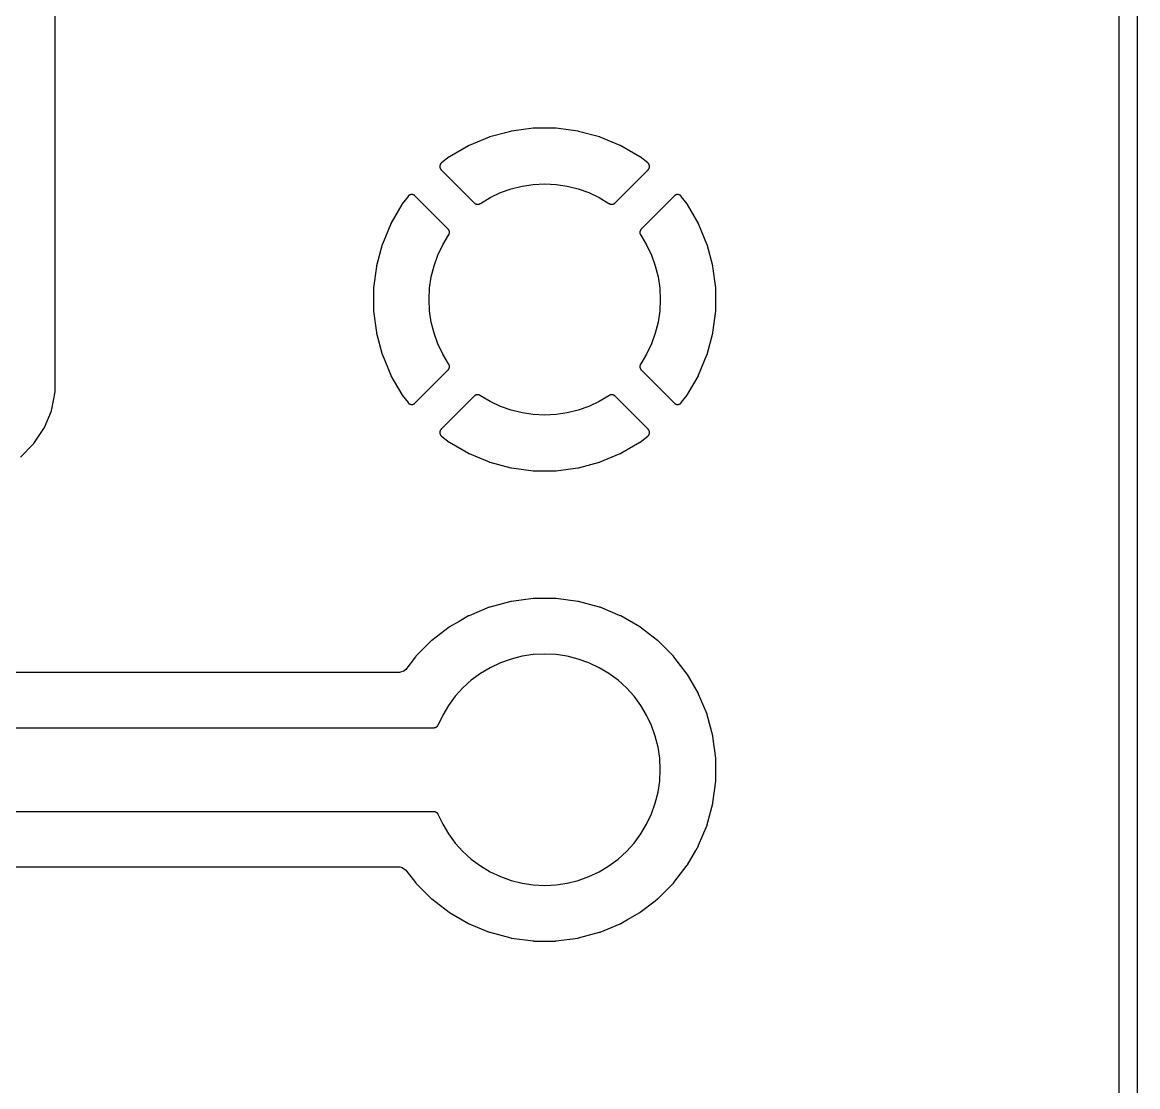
# Model space of a CAD drawing. Header units: metres. Extents: x 46.2 to 140.4, y -137.6 to -43.4.
# Drawn here: x 128.39 to 140.45, y -105.48 to -93.99 of the extents above; entities that cross this region are included whole.
import ezdxf

# ---------------------------------------------------------------- set-up
doc = ezdxf.new("R2010")
doc.units = ezdxf.units.M

msp = doc.modelspace()

# ---------------------------------------------------------------- linework, layer by layer
for points in [[(140.449, -137.599), (140.449, -43.401)], [(140.249, -43.632), (140.236, -43.586), (140.204, -43.558), (140.17, -43.551), (46.432, -43.551), (46.386, -43.564), (46.358, -43.596), (46.351, -43.63), (46.351, -137.368), (46.364, -137.414), (46.396, -137.442), (46.43, -137.449), (140.168, -137.449), (140.214, -137.436), (140.242, -137.404), (140.249, -137.37), (140.249, -43.632)], [(128.373, -98.682), (128.512, -98.543), (128.513, -98.542), (128.514, -98.541), (128.515, -98.54), (128.516, -98.539), (128.517, -98.539), (128.517, -98.538), (128.518, -98.537), (128.519, -98.536), (128.628, -98.372), (128.629, -98.371), (128.63, -98.37), (128.63, -98.369), (128.631, -98.368), (128.631, -98.368), (128.631, -98.366), (128.632, -98.365), (128.632, -98.364), (128.633, -98.363), (128.708, -98.181), (128.709, -98.18), (128.709, -98.179), (128.71, -98.178), (128.71, -98.176), (128.71, -98.175), (128.711, -98.174), (128.711, -98.173), (128.711, -98.172), (128.711, -98.172), (128.712, -98.165), (128.712, -98.165), (128.731, -98.07), (128.75, -97.978), (128.75, -97.977), (128.75, -97.976), (128.75, -97.975), (128.75, -97.973), (128.75, -97.972), (128.75, -97.971), (128.75, -97.97), (128.751, -97.969), (128.751, -92.801)], [(133.007, -95.44), (132.926, -95.503), (132.925, -95.504), (132.924, -95.505), (132.923, -95.505), (132.922, -95.506), (132.921, -95.507), (132.92, -95.508), (132.919, -95.509), (132.918, -95.51), (132.918, -95.511), (132.917, -95.512), (132.916, -95.513), (132.915, -95.514), (132.915, -95.515), (132.914, -95.516), (132.913, -95.517), (132.913, -95.518), (132.912, -95.519), (132.911, -95.521), (132.911, -95.522), (132.91, -95.523), (132.91, -95.524), (132.909, -95.525), (132.909, -95.526), (132.909, -95.528), (132.908, -95.529), (132.908, -95.53), (132.908, -95.531), (132.907, -95.533), (132.907, -95.534), (132.907, -95.535), (132.907, -95.536), (132.907, -95.538), (132.906, -95.539), (132.906, -95.54), (132.906, -95.541), (132.906, -95.543), (132.906, -95.544), (132.906, -95.545), (132.906, -95.546), (132.907, -95.548), (132.907, -95.549), (132.907, -95.55), (132.907, -95.551), (132.907, -95.552), (132.907, -95.554), (132.908, -95.555), (132.908, -95.556), (132.908, -95.557), (132.909, -95.558), (132.909, -95.56), (132.91, -95.561), (132.91, -95.562), (132.911, -95.563), (132.911, -95.564), (132.912, -95.565), (132.912, -95.566), (132.913, -95.567), (132.913, -95.568), (132.914, -95.569), (132.915, -95.57), (132.915, -95.572), (132.916, -95.573), (132.917, -95.573), (132.918, -95.574), (132.918, -95.575), (132.919, -95.576), (132.92, -95.577), (132.921, -95.578), (133.279, -95.937), (133.28, -95.937), (133.281, -95.938), (133.282, -95.939), (133.283, -95.94), (133.284, -95.941), (133.285, -95.941), (133.286, -95.942), (133.287, -95.943), (133.288, -95.944), (133.289, -95.944), (133.29, -95.945), (133.291, -95.945), (133.292, -95.946), (133.293, -95.946), (133.295, -95.947), (133.296, -95.947), (133.297, -95.948), (133.298, -95.948), (133.299, -95.949), (133.3, -95.949), (133.301, -95.949), (133.303, -95.95), (133.304, -95.95), (133.305, -95.95), (133.306, -95.951), (133.307, -95.951), (133.309, -95.951), (133.31, -95.951), (133.311, -95.951), (133.312, -95.951), (133.314, -95.951), (133.315, -95.951), (133.316, -95.951), (133.317, -95.951), (133.319, -95.951), (133.32, -95.951), (133.321, -95.951), (133.323, -95.951), (133.324, -95.95), (133.325, -95.95), (133.327, -95.95), (133.328, -95.95), (133.329, -95.949), (133.331, -95.949), (133.332, -95.948), (133.333, -95.948), (133.334, -95.947), (133.335, -95.947), (133.337, -95.946), (133.338, -95.946), (133.339, -95.945), (133.34, -95.944), (133.341, -95.944), (133.342, -95.943), (133.344, -95.942), (133.345, -95.941), (133.346, -95.941), (133.451, -95.878), (133.562, -95.825), (133.677, -95.784), (133.796, -95.754), (133.917, -95.736), (134.04, -95.73), (134.163, -95.736), (134.284, -95.754), (134.403, -95.784), (134.518, -95.825), (134.629, -95.878), (134.734, -95.941), (134.735, -95.941), (134.736, -95.942), (134.738, -95.943), (134.739, -95.944), (134.74, -95.944), (134.741, -95.945), (134.742, -95.946), (134.743, -95.946), (134.745, -95.947), (134.746, -95.947), (134.747, -95.948), (134.748, -95.948), (134.749, -95.949), (134.751, -95.949), (134.752, -95.95), (134.753, -95.95), (134.755, -95.95), (134.756, -95.95), (134.757, -95.951), (134.759, -95.951), (134.76, -95.951), (134.761, -95.951), (134.763, -95.951), (134.764, -95.951), (134.765, -95.951), (134.766, -95.951), (134.768, -95.951), (134.769, -95.951), (134.77, -95.951), (134.771, -95.951), (134.773, -95.951), (134.774, -95.951), (134.775, -95.95), (134.776, -95.95), (134.777, -95.95), (134.779, -95.949), (134.78, -95.949), (134.781, -95.949), (134.782, -95.948), (134.783, -95.948), (134.784, -95.947), (134.785, -95.947), (134.787, -95.946), (134.788, -95.946), (134.789, -95.945), (134.79, -95.945), (134.791, -95.944), (134.792, -95.944), (134.793, -95.943), (134.794, -95.942), (134.795, -95.941), (134.796, -95.941), (134.797, -95.94), (134.798, -95.939), (134.799, -95.938), (134.8, -95.937), (134.801, -95.937), (135.159, -95.578), (135.16, -95.577), (135.161, -95.576), (135.162, -95.575), (135.162, -95.574), (135.163, -95.573), (135.164, -95.573), (135.165, -95.572), (135.165, -95.57), (135.166, -95.569), (135.167, -95.568), (135.167, -95.567), (135.168, -95.566), (135.168, -95.565), (135.169, -95.564), (135.169, -95.563), (135.17, -95.562), (135.17, -95.561), (135.171, -95.56), (135.171, -95.558), (135.172, -95.557), (135.172, -95.556), (135.172, -95.555), (135.173, -95.554), (135.173, -95.552), (135.173, -95.551), (135.173, -95.55), (135.173, -95.549), (135.173, -95.548), (135.174, -95.546), (135.174, -95.545), (135.174, -95.544), (135.174, -95.543), (135.174, -95.543), (135.174, -95.541), (135.174, -95.54), (135.174, -95.539), (135.173, -95.538), (135.173, -95.536), (135.173, -95.535), (135.173, -95.534), (135.173, -95.533), (135.172, -95.531), (135.172, -95.53), (135.172, -95.529), (135.171, -95.528), (135.171, -95.526), (135.171, -95.525), (135.17, -95.524), (135.17, -95.523), (135.169, -95.522), (135.169, -95.521), (135.168, -95.519), (135.167, -95.518), (135.167, -95.517), (135.166, -95.516), (135.165, -95.515), (135.165, -95.514), (135.164, -95.513), (135.163, -95.512), (135.162, -95.511), (135.162, -95.51), (135.161, -95.509), (135.16, -95.508), (135.159, -95.507), (135.158, -95.506), (135.157, -95.505), (135.156, -95.505), (135.155, -95.504), (135.154, -95.503), (135.073, -95.44), (135.071, -95.44), (135.07, -95.439), (135.069, -95.438), (135.068, -95.437), (135.068, -95.437), (135.068, -95.437), (135.067, -95.437), (134.863, -95.319), (134.862, -95.318), (134.862, -95.318), (134.862, -95.318), (134.862, -95.318), (134.862, -95.318), (134.861, -95.318), (134.861, -95.318), (134.861, -95.318), (134.861, -95.318), (134.86, -95.317), (134.86, -95.317), (134.859, -95.317), (134.859, -95.317), (134.859, -95.317), (134.858, -95.317), (134.858, -95.316), (134.858, -95.316), (134.858, -95.316), (134.857, -95.316), (134.639, -95.226), (134.638, -95.225), (134.637, -95.225), (134.636, -95.225), (134.635, -95.224), (134.634, -95.224), (134.633, -95.224), (134.405, -95.163), (134.404, -95.162), (134.403, -95.162), (134.402, -95.162), (134.401, -95.162), (134.4, -95.161), (134.398, -95.161), (134.165, -95.13), (134.163, -95.13), (134.162, -95.13), (134.161, -95.13), (134.16, -95.13), (134.159, -95.13), (134.158, -95.13), (133.922, -95.13), (133.921, -95.13), (133.92, -95.13), (133.919, -95.13), (133.918, -95.13), (133.917, -95.13), (133.915, -95.13), (133.682, -95.161), (133.68, -95.161), (133.679, -95.162), (133.678, -95.162), (133.677, -95.162), (133.676, -95.162), (133.675, -95.163), (133.447, -95.224), (133.446, -95.224), (133.445, -95.224), (133.443, -95.225), (133.442, -95.225), (133.441, -95.226), (133.441, -95.226), (133.223, -95.316), (133.222, -95.317), (133.22, -95.317), (133.219, -95.318), (133.218, -95.318), (133.218, -95.318), (133.217, -95.319), (133.013, -95.437), (133.012, -95.437), (133.011, -95.438), (133.01, -95.439), (133.009, -95.439), (133.008, -95.44), (133.007, -95.44), (133.007, -95.44)], [(133.001, -97.674), (132.938, -97.569), (132.885, -97.458), (132.844, -97.343), (132.814, -97.224), (132.796, -97.103), (132.79, -96.98), (132.796, -96.857), (132.814, -96.736), (132.844, -96.617), (132.885, -96.502), (132.938, -96.391), (133.001, -96.286), (133.001, -96.285), (133.002, -96.284), (133.003, -96.283), (133.003, -96.282), (133.004, -96.281), (133.005, -96.28), (133.005, -96.279), (133.006, -96.278), (133.006, -96.277), (133.007, -96.276), (133.007, -96.275), (133.008, -96.274), (133.008, -96.273), (133.008, -96.272), (133.009, -96.271), (133.009, -96.269), (133.009, -96.268), (133.01, -96.267), (133.01, -96.266), (133.01, -96.265), (133.01, -96.264), (133.011, -96.263), (133.011, -96.262), (133.011, -96.261), (133.011, -96.259), (133.011, -96.258), (133.011, -96.257), (133.011, -96.256), (133.011, -96.255), (133.011, -96.254), (133.011, -96.252), (133.011, -96.251), (133.011, -96.25), (133.011, -96.249), (133.011, -96.247), (133.011, -96.246), (133.01, -96.245), (133.01, -96.244), (133.01, -96.243), (133.009, -96.241), (133.009, -96.24), (133.009, -96.239), (133.008, -96.238), (133.008, -96.237), (133.007, -96.236), (133.007, -96.235), (133.006, -96.233), (133.006, -96.232), (133.005, -96.231), (133.005, -96.23), (133.004, -96.229), (133.004, -96.228), (133.003, -96.227), (133.002, -96.226), (133.001, -96.225), (133.001, -96.224), (133, -96.223), (132.999, -96.222), (132.998, -96.221), (132.997, -96.22), (132.997, -96.219), (132.638, -95.861), (132.637, -95.86), (132.636, -95.859), (132.635, -95.858), (132.634, -95.858), (132.633, -95.857), (132.633, -95.856), (132.632, -95.855), (132.631, -95.855), (132.629, -95.854), (132.628, -95.853), (132.627, -95.853), (132.626, -95.852), (132.625, -95.852), (132.624, -95.851), (132.623, -95.851), (132.622, -95.85), (132.621, -95.85), (132.62, -95.849), (132.618, -95.849), (132.617, -95.848), (132.616, -95.848), (132.615, -95.848), (132.614, -95.847), (132.612, -95.847), (132.611, -95.847), (132.61, -95.847), (132.609, -95.847), (132.608, -95.847), (132.606, -95.846), (132.605, -95.846), (132.604, -95.846), (132.603, -95.846), (132.601, -95.846), (132.6, -95.846), (132.599, -95.846), (132.598, -95.847), (132.596, -95.847), (132.595, -95.847), (132.594, -95.847), (132.593, -95.847), (132.591, -95.848), (132.59, -95.848), (132.589, -95.848), (132.588, -95.849), (132.586, -95.849), (132.585, -95.849), (132.584, -95.85), (132.583, -95.85), (132.582, -95.851), (132.581, -95.851), (132.579, -95.852), (132.578, -95.853), (132.577, -95.853), (132.576, -95.854), (132.575, -95.855), (132.574, -95.855), (132.573, -95.856), (132.572, -95.857), (132.571, -95.858), (132.57, -95.858), (132.569, -95.859), (132.568, -95.86), (132.567, -95.861), (132.566, -95.862), (132.565, -95.863), (132.565, -95.864), (132.564, -95.865), (132.563, -95.866), (132.5, -95.947), (132.5, -95.948), (132.499, -95.949), (132.499, -95.95), (132.498, -95.951), (132.497, -95.952), (132.497, -95.953), (132.379, -96.157), (132.378, -96.158), (132.378, -96.158), (132.378, -96.159), (132.377, -96.16), (132.377, -96.162), (132.376, -96.163), (132.286, -96.381), (132.285, -96.382), (132.285, -96.383), (132.285, -96.384), (132.284, -96.385), (132.284, -96.386), (132.284, -96.387), (132.223, -96.615), (132.222, -96.616), (132.222, -96.617), (132.222, -96.618), (132.222, -96.619), (132.221, -96.62), (132.221, -96.622), (132.19, -96.855), (132.19, -96.857), (132.19, -96.858), (132.19, -96.858), (132.19, -96.86), (132.19, -96.862), (132.19, -97.098), (132.19, -97.1), (132.19, -97.102), (132.19, -97.102), (132.19, -97.103), (132.19, -97.105), (132.221, -97.338), (132.221, -97.34), (132.222, -97.341), (132.222, -97.342), (132.222, -97.343), (132.222, -97.344), (132.223, -97.345), (132.284, -97.573), (132.284, -97.574), (132.284, -97.575), (132.285, -97.576), (132.285, -97.577), (132.285, -97.578), (132.286, -97.579), (132.376, -97.797), (132.377, -97.798), (132.377, -97.8), (132.378, -97.801), (132.378, -97.802), (132.378, -97.802), (132.379, -97.803), (132.497, -98.007), (132.497, -98.008), (132.498, -98.009), (132.499, -98.01), (132.499, -98.011), (132.5, -98.012), (132.5, -98.013), (132.563, -98.094), (132.564, -98.095), (132.565, -98.096), (132.565, -98.097), (132.566, -98.098), (132.567, -98.099), (132.568, -98.1), (132.569, -98.101), (132.57, -98.102), (132.571, -98.102), (132.572, -98.103), (132.573, -98.104), (132.574, -98.105), (132.575, -98.105), (132.576, -98.106), (132.577, -98.107), (132.578, -98.107), (132.579, -98.108), (132.581, -98.109), (132.582, -98.109), (132.583, -98.11), (132.584, -98.11), (132.585, -98.111), (132.586, -98.111), (132.588, -98.111), (132.589, -98.112), (132.59, -98.112), (132.591, -98.112), (132.593, -98.113), (132.594, -98.113), (132.595, -98.113), (132.596, -98.113), (132.598, -98.113), (132.599, -98.114), (132.6, -98.114), (132.601, -98.114), (132.603, -98.114), (132.603, -98.114), (132.604, -98.114), (132.605, -98.114), (132.606, -98.114), (132.608, -98.113), (132.609, -98.113), (132.61, -98.113), (132.611, -98.113), (132.612, -98.113), (132.614, -98.113), (132.615, -98.112), (132.616, -98.112), (132.617, -98.112), (132.618, -98.111), (132.62, -98.111), (132.621, -98.11), (132.622, -98.11), (132.623, -98.109), (132.624, -98.109), (132.625, -98.108), (132.626, -98.108), (132.627, -98.107), (132.628, -98.107), (132.629, -98.106), (132.631, -98.105), (132.632, -98.105), (132.633, -98.104), (132.633, -98.103), (132.634, -98.102), (132.635, -98.102), (132.636, -98.101), (132.637, -98.1), (132.638, -98.099), (132.997, -97.741), (132.997, -97.74), (132.998, -97.739), (132.999, -97.738), (133, -97.737), (133.001, -97.736), (133.001, -97.735), (133.002, -97.734), (133.003, -97.733), (133.004, -97.732), (133.004, -97.731), (133.005, -97.73), (133.005, -97.729), (133.006, -97.728), (133.006, -97.727), (133.007, -97.725), (133.007, -97.724), (133.008, -97.723), (133.008, -97.722), (133.009, -97.721), (133.009, -97.72), (133.009, -97.719), (133.01, -97.717), (133.01, -97.716), (133.01, -97.715), (133.011, -97.714), (133.011, -97.713), (133.011, -97.711), (133.011, -97.71), (133.011, -97.709), (133.011, -97.708), (133.011, -97.706), (133.011, -97.705), (133.011, -97.704), (133.011, -97.703), (133.011, -97.701), (133.011, -97.7), (133.011, -97.699), (133.011, -97.697), (133.01, -97.696), (133.01, -97.695), (133.01, -97.693), (133.01, -97.692), (133.009, -97.691), (133.009, -97.689), (133.008, -97.688), (133.008, -97.687), (133.007, -97.686), (133.007, -97.685), (133.006, -97.683), (133.006, -97.682), (133.005, -97.681), (133.004, -97.68), (133.004, -97.679), (133.003, -97.678), (133.002, -97.676), (133.001, -97.675), (133.001, -97.674)], [(135.195, -97.458), (135.142, -97.569), (135.079, -97.674), (135.079, -97.675), (135.078, -97.676), (135.077, -97.677), (135.077, -97.678), (135.076, -97.679), (135.075, -97.68), (135.075, -97.681), (135.074, -97.682), (135.074, -97.683), (135.073, -97.684), (135.073, -97.685), (135.072, -97.686), (135.072, -97.687), (135.072, -97.688), (135.071, -97.689), (135.071, -97.691), (135.071, -97.692), (135.07, -97.693), (135.07, -97.694), (135.07, -97.695), (135.07, -97.696), (135.069, -97.697), (135.069, -97.698), (135.069, -97.699), (135.069, -97.701), (135.069, -97.702), (135.069, -97.703), (135.069, -97.704), (135.069, -97.705), (135.069, -97.706), (135.069, -97.708), (135.069, -97.709), (135.069, -97.71), (135.069, -97.711), (135.069, -97.713), (135.069, -97.714), (135.07, -97.715), (135.07, -97.716), (135.07, -97.717), (135.071, -97.719), (135.071, -97.72), (135.071, -97.721), (135.072, -97.722), (135.072, -97.723), (135.073, -97.724), (135.073, -97.725), (135.074, -97.727), (135.074, -97.728), (135.075, -97.729), (135.075, -97.73), (135.076, -97.731), (135.076, -97.732), (135.077, -97.733), (135.078, -97.734), (135.079, -97.735), (135.079, -97.736), (135.08, -97.737), (135.081, -97.738), (135.082, -97.739), (135.083, -97.74), (135.083, -97.741), (135.442, -98.099), (135.443, -98.1), (135.444, -98.101), (135.445, -98.102), (135.446, -98.102), (135.447, -98.103), (135.447, -98.104), (135.448, -98.105), (135.45, -98.105), (135.451, -98.106), (135.452, -98.107), (135.453, -98.107), (135.454, -98.108), (135.455, -98.108), (135.456, -98.109), (135.457, -98.109), (135.458, -98.11), (135.459, -98.11), (135.46, -98.111), (135.462, -98.111), (135.463, -98.112), (135.464, -98.112), (135.465, -98.112), (135.466, -98.113), (135.468, -98.113), (135.469, -98.113), (135.47, -98.113), (135.471, -98.113), (135.472, -98.113), (135.474, -98.114), (135.475, -98.114), (135.476, -98.114), (135.477, -98.114), (135.479, -98.114), (135.48, -98.114), (135.481, -98.114), (135.482, -98.113), (135.484, -98.113), (135.485, -98.113), (135.486, -98.113), (135.487, -98.113), (135.489, -98.112), (135.49, -98.112), (135.491, -98.112), (135.492, -98.111), (135.494, -98.111), (135.495, -98.111), (135.496, -98.11), (135.497, -98.11), (135.498, -98.109), (135.499, -98.109), (135.501, -98.108), (135.502, -98.107), (135.503, -98.107), (135.504, -98.106), (135.505, -98.105), (135.506, -98.105), (135.507, -98.104), (135.508, -98.103), (135.509, -98.102), (135.51, -98.102), (135.511, -98.101), (135.512, -98.1), (135.513, -98.099), (135.514, -98.098), (135.515, -98.097), (135.515, -98.096), (135.516, -98.095), (135.517, -98.094), (135.58, -98.013), (135.58, -98.012), (135.581, -98.011), (135.581, -98.01), (135.582, -98.009), (135.583, -98.008), (135.583, -98.007), (135.701, -97.803), (135.702, -97.802), (135.702, -97.802), (135.702, -97.801), (135.703, -97.8), (135.703, -97.798), (135.704, -97.797), (135.794, -97.579), (135.795, -97.578), (135.795, -97.577), (135.795, -97.576), (135.796, -97.575), (135.796, -97.574), (135.796, -97.573), (135.857, -97.345), (135.858, -97.344), (135.858, -97.343), (135.858, -97.342), (135.858, -97.341), (135.859, -97.34), (135.859, -97.338), (135.89, -97.105), (135.89, -97.103), (135.89, -97.102), (135.89, -97.101), (135.89, -97.1), (135.89, -97.099), (135.89, -97.098), (135.89, -96.862), (135.89, -96.861), (135.89, -96.86), (135.89, -96.859), (135.89, -96.858), (135.89, -96.857), (135.89, -96.855), (135.859, -96.622), (135.859, -96.62), (135.858, -96.619), (135.858, -96.618), (135.858, -96.617), (135.858, -96.616), (135.857, -96.615), (135.796, -96.387), (135.796, -96.386), (135.796, -96.385), (135.795, -96.384), (135.795, -96.383), (135.795, -96.382), (135.794, -96.381), (135.704, -96.163), (135.703, -96.162), (135.703, -96.16), (135.702, -96.159), (135.702, -96.158), (135.702, -96.158), (135.701, -96.157), (135.583, -95.953), (135.583, -95.952), (135.583, -95.952), (135.583, -95.952), (135.582, -95.951), (135.581, -95.95), (135.58, -95.949), (135.58, -95.947), (135.517, -95.866), (135.516, -95.865), (135.515, -95.864), (135.515, -95.863), (135.514, -95.862), (135.513, -95.861), (135.512, -95.86), (135.511, -95.859), (135.51, -95.858), (135.509, -95.858), (135.508, -95.857), (135.507, -95.856), (135.506, -95.855), (135.505, -95.855), (135.504, -95.854), (135.503, -95.853), (135.502, -95.853), (135.501, -95.852), (135.499, -95.851), (135.498, -95.851), (135.497, -95.85), (135.496, -95.85), (135.495, -95.849), (135.494, -95.849), (135.492, -95.849), (135.491, -95.848), (135.49, -95.848), (135.489, -95.848), (135.487, -95.847), (135.486, -95.847), (135.485, -95.847), (135.484, -95.847), (135.482, -95.847), (135.481, -95.846), (135.48, -95.846), (135.479, -95.846), (135.477, -95.846), (135.477, -95.846), (135.476, -95.846), (135.475, -95.846), (135.474, -95.846), (135.472, -95.847), (135.471, -95.847), (135.47, -95.847), (135.469, -95.847), (135.468, -95.847), (135.466, -95.847), (135.465, -95.848), (135.464, -95.848), (135.463, -95.848), (135.462, -95.849), (135.46, -95.849), (135.459, -95.85), (135.458, -95.85), (135.457, -95.851), (135.456, -95.851), (135.455, -95.852), (135.454, -95.852), (135.453, -95.853), (135.452, -95.853), (135.451, -95.854), (135.45, -95.855), (135.448, -95.855), (135.447, -95.856), (135.447, -95.857), (135.446, -95.858), (135.445, -95.858), (135.444, -95.859), (135.443, -95.86), (135.442, -95.861), (135.083, -96.219), (135.083, -96.22), (135.082, -96.221), (135.081, -96.222), (135.08, -96.223), (135.079, -96.224), (135.079, -96.225), (135.078, -96.226), (135.077, -96.227), (135.076, -96.228), (135.076, -96.229), (135.075, -96.23), (135.075, -96.231), (135.074, -96.232), (135.074, -96.233), (135.073, -96.235), (135.073, -96.236), (135.072, -96.237), (135.072, -96.238), (135.071, -96.239), (135.071, -96.24), (135.071, -96.241), (135.07, -96.243), (135.07, -96.244), (135.07, -96.245), (135.069, -96.246), (135.069, -96.247), (135.069, -96.249), (135.069, -96.25), (135.069, -96.251), (135.069, -96.252), (135.069, -96.254), (135.069, -96.255), (135.069, -96.256), (135.069, -96.257), (135.069, -96.259), (135.069, -96.26), (135.069, -96.261), (135.069, -96.263), (135.07, -96.264), (135.07, -96.265), (135.07, -96.267), (135.07, -96.268), (135.071, -96.269), (135.071, -96.271), (135.072, -96.272), (135.072, -96.273), (135.073, -96.274), (135.073, -96.275), (135.074, -96.277), (135.074, -96.278), (135.075, -96.279), (135.076, -96.28), (135.076, -96.281), (135.077, -96.282), (135.078, -96.284), (135.079, -96.285), (135.079, -96.286), (135.142, -96.391), (135.195, -96.502), (135.236, -96.617), (135.266, -96.736), (135.284, -96.857), (135.29, -96.98), (135.284, -97.103), (135.266, -97.224), (135.236, -97.343), (135.195, -97.458)], [(133.677, -98.176), (133.562, -98.135), (133.451, -98.082), (133.346, -98.019), (133.345, -98.019), (133.344, -98.018), (133.342, -98.017), (133.341, -98.016), (133.34, -98.016), (133.339, -98.015), (133.338, -98.014), (133.337, -98.014), (133.335, -98.013), (133.334, -98.013), (133.333, -98.012), (133.332, -98.012), (133.331, -98.011), (133.329, -98.011), (133.328, -98.01), (133.327, -98.01), (133.325, -98.01), (133.324, -98.01), (133.323, -98.009), (133.321, -98.009), (133.32, -98.009), (133.319, -98.009), (133.317, -98.009), (133.316, -98.009), (133.315, -98.009), (133.314, -98.009), (133.312, -98.009), (133.311, -98.009), (133.31, -98.009), (133.309, -98.009), (133.307, -98.009), (133.306, -98.009), (133.305, -98.01), (133.304, -98.01), (133.303, -98.01), (133.301, -98.011), (133.3, -98.011), (133.299, -98.011), (133.298, -98.012), (133.297, -98.012), (133.296, -98.013), (133.295, -98.013), (133.293, -98.014), (133.292, -98.014), (133.291, -98.015), (133.29, -98.015), (133.289, -98.016), (133.288, -98.016), (133.287, -98.017), (133.286, -98.018), (133.285, -98.019), (133.284, -98.019), (133.283, -98.02), (133.282, -98.021), (133.281, -98.022), (133.28, -98.023), (133.279, -98.023), (132.921, -98.382), (132.92, -98.383), (132.919, -98.384), (132.918, -98.385), (132.918, -98.386), (132.917, -98.387), (132.916, -98.387), (132.915, -98.388), (132.915, -98.389), (132.914, -98.391), (132.913, -98.392), (132.913, -98.393), (132.912, -98.394), (132.912, -98.395), (132.911, -98.396), (132.911, -98.397), (132.91, -98.398), (132.91, -98.399), (132.909, -98.4), (132.909, -98.402), (132.908, -98.403), (132.908, -98.404), (132.908, -98.405), (132.907, -98.406), (132.907, -98.408), (132.907, -98.409), (132.907, -98.41), (132.907, -98.411), (132.907, -98.412), (132.906, -98.414), (132.906, -98.415), (132.906, -98.416), (132.906, -98.417), (132.906, -98.417), (132.906, -98.419), (132.906, -98.42), (132.906, -98.421), (132.907, -98.422), (132.907, -98.424), (132.907, -98.425), (132.907, -98.426), (132.907, -98.427), (132.908, -98.429), (132.908, -98.43), (132.908, -98.431), (132.909, -98.432), (132.909, -98.434), (132.909, -98.435), (132.91, -98.436), (132.91, -98.437), (132.911, -98.438), (132.911, -98.439), (132.912, -98.441), (132.913, -98.442), (132.913, -98.443), (132.914, -98.444), (132.915, -98.445), (132.915, -98.446), (132.916, -98.447), (132.917, -98.448), (132.918, -98.449), (132.918, -98.45), (132.919, -98.451), (132.92, -98.452), (132.921, -98.453), (132.922, -98.454), (132.923, -98.455), (132.924, -98.455), (132.925, -98.456), (132.926, -98.457), (133.007, -98.52), (133.008, -98.52), (133.009, -98.521), (133.01, -98.521), (133.011, -98.522), (133.012, -98.523), (133.013, -98.523), (133.217, -98.641), (133.218, -98.642), (133.218, -98.642), (133.219, -98.642), (133.22, -98.643), (133.222, -98.643), (133.223, -98.644), (133.441, -98.734), (133.442, -98.735), (133.443, -98.735), (133.444, -98.735), (133.445, -98.736), (133.446, -98.736), (133.447, -98.736), (133.675, -98.797), (133.676, -98.798), (133.677, -98.798), (133.678, -98.798), (133.679, -98.798), (133.68, -98.799), (133.682, -98.799), (133.915, -98.83), (133.917, -98.83), (133.918, -98.83), (133.918, -98.83), (133.92, -98.83), (133.922, -98.83), (134.158, -98.83), (134.16, -98.83), (134.161, -98.83), (134.161, -98.83), (134.163, -98.83), (134.165, -98.83), (134.398, -98.799), (134.4, -98.799), (134.401, -98.798), (134.402, -98.798), (134.403, -98.798), (134.404, -98.798), (134.405, -98.797), (134.633, -98.736), (134.634, -98.736), (134.635, -98.736), (134.637, -98.735), (134.638, -98.735), (134.639, -98.734), (134.639, -98.734), (134.857, -98.644), (134.858, -98.644), (134.858, -98.644), (134.858, -98.644), (134.858, -98.643), (134.859, -98.643), (134.859, -98.643), (134.859, -98.643), (134.86, -98.643), (134.86, -98.643), (134.861, -98.642), (134.861, -98.642), (134.861, -98.642), (134.861, -98.642), (134.862, -98.642), (134.862, -98.642), (134.862, -98.642), (134.862, -98.642), (134.862, -98.642), (134.863, -98.641), (135.067, -98.523), (135.068, -98.523), (135.069, -98.522), (135.07, -98.521), (135.071, -98.521), (135.072, -98.52), (135.073, -98.52), (135.073, -98.52), (135.154, -98.457), (135.155, -98.456), (135.156, -98.455), (135.157, -98.455), (135.158, -98.454), (135.159, -98.453), (135.16, -98.452), (135.161, -98.451), (135.162, -98.45), (135.162, -98.449), (135.163, -98.448), (135.164, -98.447), (135.165, -98.446), (135.165, -98.445), (135.166, -98.444), (135.167, -98.443), (135.167, -98.442), (135.168, -98.441), (135.169, -98.439), (135.169, -98.438), (135.17, -98.437), (135.17, -98.436), (135.171, -98.435), (135.171, -98.434), (135.171, -98.432), (135.172, -98.431), (135.172, -98.43), (135.172, -98.429), (135.173, -98.427), (135.173, -98.426), (135.173, -98.425), (135.173, -98.424), (135.173, -98.422), (135.174, -98.421), (135.174, -98.42), (135.174, -98.419), (135.174, -98.417), (135.174, -98.416), (135.174, -98.415), (135.174, -98.414), (135.173, -98.412), (135.173, -98.411), (135.173, -98.41), (135.173, -98.409), (135.173, -98.408), (135.173, -98.406), (135.172, -98.405), (135.172, -98.404), (135.172, -98.403), (135.171, -98.402), (135.171, -98.4), (135.17, -98.399), (135.17, -98.398), (135.169, -98.397), (135.169, -98.396), (135.168, -98.395), (135.168, -98.394), (135.167, -98.393), (135.167, -98.392), (135.166, -98.391), (135.165, -98.389), (135.165, -98.388), (135.164, -98.387), (135.163, -98.387), (135.162, -98.386), (135.162, -98.385), (135.161, -98.384), (135.16, -98.383), (135.159, -98.382), (134.801, -98.023), (134.8, -98.023), (134.799, -98.022), (134.798, -98.021), (134.797, -98.02), (134.796, -98.019), (134.795, -98.019), (134.794, -98.018), (134.793, -98.017), (134.792, -98.016), (134.791, -98.016), (134.79, -98.015), (134.789, -98.015), (134.788, -98.014), (134.787, -98.014), (134.785, -98.013), (134.784, -98.013), (134.783, -98.012), (134.782, -98.012), (134.781, -98.011), (134.78, -98.011), (134.779, -98.011), (134.777, -98.01), (134.776, -98.01), (134.775, -98.01), (134.774, -98.009), (134.773, -98.009), (134.771, -98.009), (134.77, -98.009), (134.769, -98.009), (134.768, -98.009), (134.766, -98.009), (134.765, -98.009), (134.764, -98.009), (134.763, -98.009), (134.762, -98.009), (134.761, -98.009), (134.759, -98.009), (134.758, -98.009), (134.757, -98.009), (134.756, -98.01), (134.755, -98.01), (134.754, -98.01), (134.753, -98.01), (134.752, -98.011), (134.751, -98.011), (134.749, -98.011), (134.748, -98.012), (134.747, -98.012), (134.746, -98.012), (134.745, -98.013), (134.744, -98.013), (134.743, -98.014), (134.742, -98.014), (134.741, -98.015), (134.74, -98.015), (134.739, -98.016), (134.738, -98.017), (134.737, -98.017), (134.736, -98.018), (134.735, -98.019), (134.734, -98.019), (134.629, -98.082), (134.518, -98.135), (134.403, -98.176), (134.284, -98.206), (134.163, -98.224), (134.04, -98.23), (133.917, -98.224), (133.796, -98.206), (133.677, -98.176)], [(127.333, -103.111), (132.473, -103.111), (132.499, -103.115), (132.54, -103.145), (132.644, -103.28), (132.644, -103.281), (132.645, -103.282), (132.646, -103.283), (132.647, -103.283), (132.647, -103.284), (132.648, -103.285), (132.815, -103.452), (132.816, -103.453), (132.817, -103.453), (132.817, -103.454), (132.818, -103.455), (132.819, -103.456), (132.82, -103.456), (133.007, -103.6), (133.008, -103.601), (133.009, -103.601), (133.01, -103.602), (133.011, -103.602), (133.012, -103.603), (133.013, -103.604), (133.217, -103.722), (133.218, -103.722), (133.219, -103.723), (133.22, -103.723), (133.222, -103.724), (133.223, -103.724), (133.223, -103.724), (133.441, -103.815), (133.442, -103.815), (133.443, -103.816), (133.444, -103.816), (133.445, -103.816), (133.446, -103.817), (133.447, -103.817), (133.675, -103.878), (133.676, -103.878), (133.677, -103.879), (133.678, -103.879), (133.679, -103.879), (133.68, -103.879), (133.681, -103.879), (133.915, -103.91), (133.917, -103.91), (133.918, -103.91), (133.919, -103.91), (133.92, -103.91), (133.921, -103.91), (133.922, -103.911), (134.158, -103.911), (134.159, -103.91), (134.16, -103.91), (134.161, -103.91), (134.162, -103.91), (134.163, -103.91), (134.165, -103.91), (134.399, -103.879), (134.4, -103.879), (134.401, -103.879), (134.402, -103.879), (134.403, -103.879), (134.404, -103.878), (134.405, -103.878), (134.633, -103.817), (134.634, -103.817), (134.635, -103.816), (134.636, -103.816), (134.637, -103.816), (134.638, -103.815), (134.639, -103.815), (134.857, -103.724), (134.858, -103.724), (134.859, -103.723), (134.86, -103.723), (134.86, -103.723), (134.861, -103.723), (134.862, -103.722), (134.863, -103.722), (134.936, -103.679), (135.067, -103.604), (135.069, -103.603), (135.07, -103.602), (135.071, -103.601), (135.072, -103.601), (135.073, -103.6), (135.233, -103.477), (135.26, -103.456), (135.261, -103.455), (135.262, -103.455), (135.262, -103.455), (135.263, -103.454), (135.264, -103.453), (135.264, -103.453), (135.265, -103.452), (135.432, -103.285), (135.433, -103.284), (135.433, -103.284), (135.434, -103.283), (135.435, -103.282), (135.435, -103.282), (135.435, -103.281), (135.436, -103.28), (135.58, -103.093), (135.58, -103.092), (135.581, -103.091), (135.582, -103.09), (135.582, -103.09), (135.583, -103.089), (135.584, -103.087), (135.673, -102.932), (135.702, -102.883), (135.702, -102.882), (135.703, -102.881), (135.703, -102.88), (135.704, -102.879), (135.704, -102.879), (135.704, -102.878), (135.704, -102.877), (135.795, -102.659), (135.795, -102.658), (135.796, -102.657), (135.796, -102.656), (135.796, -102.655), (135.797, -102.654), (135.797, -102.653), (135.858, -102.425), (135.858, -102.424), (135.859, -102.423), (135.859, -102.422), (135.859, -102.421), (135.859, -102.42), (135.859, -102.419), (135.89, -102.185), (135.89, -102.183), (135.89, -102.181), (135.89, -102.181), (135.89, -102.18), (135.891, -102.178), (135.891, -101.942), (135.89, -101.94), (135.89, -101.939), (135.89, -101.939), (135.89, -101.937), (135.89, -101.935), (135.859, -101.701), (135.859, -101.7), (135.859, -101.699), (135.859, -101.698), (135.859, -101.697), (135.858, -101.696), (135.858, -101.695), (135.797, -101.467), (135.797, -101.466), (135.796, -101.465), (135.796, -101.464), (135.796, -101.463), (135.795, -101.462), (135.795, -101.461), (135.704, -101.243), (135.704, -101.242), (135.704, -101.241), (135.704, -101.241), (135.703, -101.24), (135.703, -101.239), (135.702, -101.238), (135.702, -101.237), (135.584, -101.033), (135.583, -101.032), (135.582, -101.031), (135.582, -101.03), (135.581, -101.029), (135.581, -101.028), (135.58, -101.027), (135.436, -100.84), (135.436, -100.839), (135.436, -100.839), (135.436, -100.839), (135.435, -100.838), (135.434, -100.837), (135.433, -100.836), (135.432, -100.835), (135.265, -100.668), (135.264, -100.667), (135.264, -100.667), (135.263, -100.666), (135.262, -100.665), (135.262, -100.665), (135.261, -100.665), (135.26, -100.664), (135.073, -100.52), (135.072, -100.519), (135.071, -100.519), (135.07, -100.518), (135.069, -100.518), (135.068, -100.517), (135.067, -100.516), (134.863, -100.398), (134.862, -100.398), (134.861, -100.397), (134.86, -100.397), (134.859, -100.396), (134.859, -100.396), (134.858, -100.396), (134.857, -100.396), (134.639, -100.305), (134.638, -100.305), (134.637, -100.304), (134.636, -100.304), (134.635, -100.304), (134.634, -100.303), (134.633, -100.303), (134.405, -100.242), (134.404, -100.242), (134.403, -100.241), (134.402, -100.241), (134.401, -100.241), (134.4, -100.241), (134.399, -100.241), (134.165, -100.21), (134.163, -100.21), (134.162, -100.21), (134.161, -100.21), (134.16, -100.21), (134.158, -100.209), (133.922, -100.209), (133.921, -100.21), (133.919, -100.21), (133.918, -100.21), (133.917, -100.21), (133.915, -100.21), (133.915, -100.21), (133.915, -100.21), (133.915, -100.21), (133.915, -100.21), (133.681, -100.241), (133.68, -100.241), (133.679, -100.241), (133.678, -100.241), (133.677, -100.241), (133.676, -100.242), (133.675, -100.242), (133.447, -100.303), (133.446, -100.303), (133.445, -100.304), (133.444, -100.304), (133.443, -100.304), (133.442, -100.305), (133.441, -100.305), (133.223, -100.396), (133.222, -100.396), (133.221, -100.396), (133.221, -100.396), (133.22, -100.397), (133.219, -100.397), (133.218, -100.398), (133.217, -100.398), (133.116, -100.457), (133.013, -100.516), (133.012, -100.517), (133.011, -100.517), (133.01, -100.518), (133.01, -100.518), (133.009, -100.519), (133.008, -100.52), (133.007, -100.52), (133.007, -100.52), (132.82, -100.664), (132.819, -100.665), (132.818, -100.665), (132.818, -100.665), (132.817, -100.666), (132.816, -100.667), (132.816, -100.667), (132.815, -100.668), (132.648, -100.835), (132.647, -100.836), (132.647, -100.837), (132.646, -100.837), (132.645, -100.838), (132.644, -100.839), (132.644, -100.84), (132.538, -100.977), (132.519, -100.995), (132.47, -101.009), (127.328, -101.009)], [(127.074, -102.51), (132.84, -102.51), (132.841, -102.51), (132.843, -102.51), (132.844, -102.51), (132.845, -102.51), (132.846, -102.511), (132.848, -102.511), (132.849, -102.511), (132.85, -102.511), (132.851, -102.511), (132.852, -102.512), (132.854, -102.512), (132.855, -102.512), (132.856, -102.513), (132.857, -102.513), (132.858, -102.514), (132.859, -102.514), (132.861, -102.515), (132.862, -102.515), (132.863, -102.516), (132.864, -102.516), (132.865, -102.517), (132.866, -102.517), (132.867, -102.518), (132.868, -102.519), (132.869, -102.519), (132.87, -102.52), (132.871, -102.521), (132.872, -102.522), (132.873, -102.522), (132.874, -102.523), (132.875, -102.524), (132.876, -102.525), (132.876, -102.526), (132.877, -102.527), (132.878, -102.528), (132.879, -102.529), (132.88, -102.529), (132.88, -102.53), (132.881, -102.531), (132.882, -102.532), (132.883, -102.534), (132.883, -102.535), (132.884, -102.536), (132.884, -102.537), (132.885, -102.538), (132.885, -102.539), (132.938, -102.649), (133.001, -102.754), (133.074, -102.853), (133.156, -102.944), (133.247, -103.026), (133.346, -103.099), (133.451, -103.162), (133.562, -103.215), (133.677, -103.256), (133.796, -103.286), (133.917, -103.304), (134.04, -103.31), (134.163, -103.304), (134.284, -103.286), (134.403, -103.256), (134.518, -103.215), (134.629, -103.162), (134.734, -103.099), (134.833, -103.026), (134.924, -102.944), (135.006, -102.853), (135.079, -102.754), (135.142, -102.649), (135.195, -102.538), (135.236, -102.423), (135.266, -102.304), (135.284, -102.183), (135.29, -102.06), (135.284, -101.937), (135.266, -101.816), (135.236, -101.697), (135.195, -101.582), (135.142, -101.471), (135.079, -101.366), (135.006, -101.267), (134.924, -101.176), (134.833, -101.094), (134.734, -101.021), (134.629, -100.958), (134.518, -100.905), (134.403, -100.864), (134.284, -100.834), (134.163, -100.816), (134.04, -100.81), (133.917, -100.816), (133.796, -100.834), (133.677, -100.864), (133.562, -100.905), (133.451, -100.958), (133.346, -101.021), (133.247, -101.094), (133.156, -101.176), (133.074, -101.267), (133.001, -101.366), (132.938, -101.471), (132.885, -101.581), (132.885, -101.581), (132.885, -101.582), (132.884, -101.583), (132.884, -101.584), (132.883, -101.585), (132.883, -101.586), (132.882, -101.588), (132.881, -101.589), (132.88, -101.59), (132.88, -101.591), (132.879, -101.591), (132.878, -101.592), (132.877, -101.593), (132.876, -101.594), (132.876, -101.595), (132.875, -101.596), (132.874, -101.597), (132.873, -101.598), (132.872, -101.598), (132.871, -101.599), (132.87, -101.6), (132.869, -101.601), (132.868, -101.601), (132.867, -101.602), (132.866, -101.603), (132.865, -101.603), (132.864, -101.604), (132.863, -101.604), (132.862, -101.605), (132.861, -101.605), (132.859, -101.606), (132.858, -101.606), (132.857, -101.607), (132.856, -101.607), (132.855, -101.608), (132.854, -101.608), (132.852, -101.608), (132.851, -101.609), (132.85, -101.609), (132.849, -101.609), (132.848, -101.609), (132.846, -101.609), (132.845, -101.61), (132.844, -101.61), (132.843, -101.61), (132.841, -101.61), (132.84, -101.61), (127.074, -101.61)]]:
    msp.add_lwpolyline(points)

doc.saveas('drawing.dxf')
